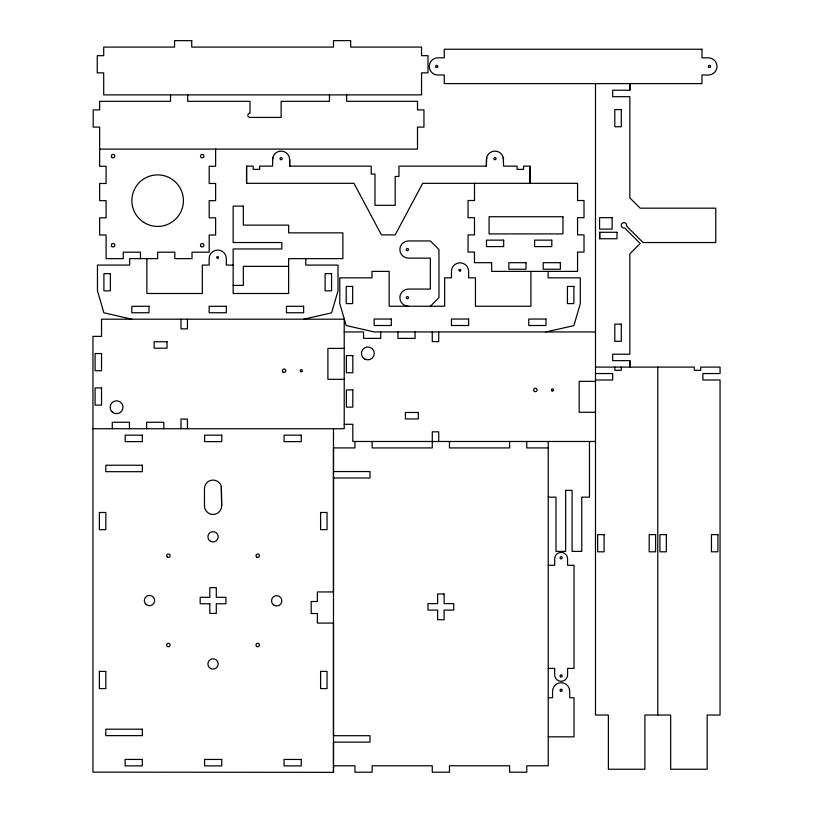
<?xml version="1.0" encoding="UTF-8"?>
<svg xmlns="http://www.w3.org/2000/svg" width="813" height="813" viewBox="0 0 813 813"><rect width="100%" height="100%" fill="white"/><g stroke="black" fill="none" stroke-linecap="round" stroke-linejoin="round"><path stroke-width="1.22" d="M221.644 505.889L221.349 486.479A8.587 8.587 0 0 0 204.459 488.704L204.459 505.889A8.587 8.587 0 0 0 213.057 514.477A8.587 8.587 0 0 0 221.644 505.889L221.349 486.479M474.477 183.342L474.477 200.516L468.034 200.516L468.034 217.701L474.477 217.701L474.477 234.886L468.034 234.886L468.034 252.06L474.477 252.06L474.477 262.69L491.652 262.69L491.652 271.39L577.565 271.39L577.565 252.06L584.008 252.06L584.008 234.886L577.565 234.886L577.565 217.701L584.008 217.701L584.008 200.516L577.565 200.516L577.565 183.342L422.689 183.332L395.189 234.886L381.429 234.886L353.97 183.332L246.573 183.321L246.573 166.137L253.178 166.147L253.178 169.368L259.621 169.368L259.621 166.147L272.507 166.147L272.792 157.468M92.946 428.725L344.214 428.725L344.214 319.194L101.534 319.194L101.534 336.379L92.946 336.379L92.946 772.137L333.482 772.35L333.482 623.083L317.375 623.083L317.375 613.53L311.186 613.53L311.186 601.508L317.375 601.508L317.375 591.945L333.482 591.945L333.482 428.725M530.066 166.167L530.066 183.342L530.066 166.167L523.552 166.147L523.552 169.368L517.109 169.368L517.109 166.147L503.572 166.147L503.277 157.468M629.851 360.657L629.851 367.1L629.851 360.657L612.677 360.657L612.677 354.214L629.851 354.214L629.851 253.829L640.197 243.483L624.658 227.945A2.683 2.683 0 0 1 621.295 225.587A2.683 2.683 0 0 1 624.201 222.681A2.683 2.683 0 0 1 626.559 226.055L643.042 242.538L715.765 242.538L715.765 208.179L640.197 208.179L629.851 197.864L629.851 96.676L612.677 96.676L612.677 90.233L629.851 90.233L629.851 83.607L629.851 90.233M486.682 157.468L486.387 166.147L398.97 166.147L398.97 176.462L395.189 176.462L395.189 205.323L374.986 205.323L374.986 174.053L371.206 174.053L371.206 166.147L289.682 166.147L289.682 159.694A8.587 8.587 0 0 0 281.095 151.096A8.587 8.587 0 0 0 272.507 159.694M430.362 306.247L438.949 297.599L438.949 249.55L430.362 240.953L408.451 240.953A8.587 8.587 0 0 0 399.864 249.55A8.587 8.587 0 0 0 408.451 258.138L430.362 258.138L430.362 289.062L408.451 289.062A8.587 8.587 0 0 0 399.864 297.649A8.587 8.587 0 0 0 408.451 306.247M303.645 319.194L331.562 312.863L338.005 290.851L338.005 265.079L305.79 265.079L305.79 258.636M545.96 331.948L573.876 325.617L580.319 303.605L580.319 277.833L548.104 277.833L548.104 271.39M99.653 149.104L417.506 149.104L417.506 127.092L423.949 127.092L423.949 109.907L417.506 109.907L417.506 101.32L346.643 101.32L346.643 94.877M233.148 265.079L226.329 265.079L226.329 258.636A8.587 8.587 0 0 0 217.742 250.048A8.587 8.587 0 0 0 209.154 258.636L209.154 265.079L202.335 265.079L202.335 293.493L146.868 293.493L146.868 258.636M288.645 266.369L243.331 266.369L243.331 285.393L233.148 285.393M344.214 331.948L363.543 331.948L363.543 338.391L380.728 338.391L380.728 331.948M595.492 331.948L374.143 331.948L346.175 325.535L339.783 303.605L339.783 277.833L371.998 277.833L371.998 271.39L389.173 271.39L389.173 306.247L444.64 306.247L444.64 277.833L451.459 277.833L451.459 271.39A8.587 8.587 0 0 1 460.046 262.802A8.587 8.587 0 0 1 468.644 271.39L468.644 277.833L475.453 277.833L475.453 306.247L530.919 306.247L530.919 271.39M344.214 348.401L327.893 348.401L327.893 379.325L344.214 379.325M595.492 367.1L694.282 367.1L694.282 370.322L700.725 370.322L700.725 367.1L720.054 367.1L720.054 373.543L702.879 373.543L702.879 379.986L720.054 379.986L720.054 715.023L707.168 715.023L707.168 769.25L670.664 769.25L670.664 715.023L644.892 715.023L644.892 769.25L608.378 769.25L608.378 715.023L595.492 715.023L595.492 83.607M595.492 373.543L612.677 373.543L612.677 379.986L595.492 379.986M595.492 381.348L579.171 381.348L579.171 412.272L595.492 412.272M344.214 424.295L352.812 424.295L352.812 441.479L595.492 441.479M548.247 447.922L526.773 447.922L526.773 441.479M333.482 477.993L369.986 477.993L369.986 471.55L333.482 471.55L333.482 447.922L354.956 447.922L354.956 441.479M548.247 497.16L555.98 497.16L555.98 551.387L565.645 551.387L565.645 490.341L572.088 490.341L572.088 551.387L581.752 551.387L581.752 497.16L589.476 497.16L589.476 441.479M548.247 565.289L554.69 565.289L554.69 558.846A6.443 6.443 0 0 1 561.133 552.403A6.443 6.443 0 0 1 567.576 558.846L567.576 565.289L574.019 565.289L574.019 668.408L567.576 668.408L567.576 674.851A6.443 6.443 0 0 1 561.133 681.294A6.443 6.443 0 0 1 554.69 674.851L554.69 668.408L548.247 668.408M548.247 697.757L552.545 697.757L552.545 691.304A8.587 8.587 0 0 1 561.133 682.707A8.587 8.587 0 0 1 569.72 691.304L569.72 697.757L574.019 697.757L574.019 736.832L548.247 736.832M131.838 319.194L103.871 312.781L97.469 290.851L97.469 265.079L129.684 265.079L129.684 258.636L157.641 258.636L157.641 252.193L174.825 252.193L174.825 258.636L192.01 258.636L192.01 252.193L209.185 252.193L209.185 235.018L215.628 235.018L215.628 217.833L209.185 217.833L209.185 200.648L215.628 200.648L215.628 183.474L209.185 183.474L209.185 166.289L215.628 166.289L215.628 149.104M486.398 166.147L486.387 159.694A8.587 8.587 0 0 1 494.975 151.096A8.587 8.587 0 0 1 503.572 159.694M289.682 159.694L289.692 166.147M657.778 367.1L657.778 715.023M621.264 367.1L621.264 370.322L614.821 370.322L614.821 367.1M599.811 232.284L599.811 238.737M548.247 441.479L548.247 765.775L526.773 765.775L526.773 772.218L509.588 772.218L509.588 765.775L449.457 765.775L449.457 772.218L432.272 772.218L432.272 765.775L372.141 765.775L372.141 772.218L354.956 772.218L354.956 765.775L333.482 765.775L333.482 742.147L369.986 742.147L369.986 735.704L333.482 735.704L333.482 471.743M509.588 441.479L509.588 447.922L449.457 447.922L449.457 441.479M438.715 331.948L438.715 341.612L432.272 341.612L432.272 331.948M438.715 441.479L438.715 431.815L432.272 431.815L432.272 447.922L372.141 447.922L372.141 441.479M415.087 331.948L415.087 338.391L397.913 338.391L397.913 331.948M333.482 766.029L333.482 772.35M329.458 94.877L329.458 101.32L281.135 101.32L281.135 117.428L249.998 117.428A2.144 2.144 0 0 1 247.843 115.283A2.144 2.144 0 0 1 249.998 113.129L249.998 101.32L187.712 101.32L187.712 94.877M246.573 166.137L246.573 183.321M187.437 319.194L187.437 328.859L180.994 328.859L180.994 319.194M187.437 428.725L187.437 419.061L180.994 419.061L180.994 428.725M170.527 94.877L170.527 101.32L99.653 101.32L99.653 109.907L93.21 109.907L93.21 127.092L99.653 127.092L99.653 166.289L106.097 166.289L106.097 183.474L99.653 183.474L99.653 200.648L106.097 200.648L106.097 217.833L99.653 217.833L99.653 235.018L106.097 235.018L106.097 258.636L123.281 258.636L123.281 252.193L140.466 252.193L140.466 258.636M163.82 428.725L163.82 422.282L146.635 422.282L146.635 428.725M129.45 428.725L129.45 422.282L112.275 422.282L112.275 428.725M99.389 671.396L99.389 688.57L105.832 688.57L105.832 671.396L99.389 671.396M99.389 512.485L99.389 529.67L105.832 529.67L105.832 512.485L99.389 512.485M209.825 603.764L209.825 613.419L216.288 613.419L216.288 603.764L225.943 603.764L225.943 597.311L216.288 597.311L216.288 587.647L209.825 587.647L209.825 597.311L200.171 597.311L200.171 603.764L209.825 603.764M320.596 671.396L320.596 688.57L327.039 688.57L327.039 671.396L320.596 671.396M320.596 512.485L320.596 529.67L327.039 529.67L327.039 512.485L320.596 512.485M216.695 257.315C218.138 261.38 219.784 254.327 216.695 257.315M458.999 270.079C460.453 274.133 462.099 267.081 458.999 270.079M191.746 40.65L174.561 40.65L174.561 47.093L103.698 47.093L103.698 55.68L97.255 55.68L97.255 72.865L103.698 72.865L103.698 94.877L421.551 94.877L421.551 72.865L427.994 72.865L427.994 55.68L421.551 55.68L421.551 47.093L350.677 47.093L350.677 40.65L333.493 40.65L333.493 47.093L191.746 47.093L191.746 40.65M701.975 49.247L444.264 49.247L444.264 57.835L437.821 57.835A8.587 8.587 0 0 0 429.223 66.432A8.587 8.587 0 0 0 437.821 75.02L444.264 75.02L444.264 83.607L701.975 83.607L701.975 75.02L708.418 75.02A8.587 8.587 0 0 0 717.015 66.432A8.587 8.587 0 0 0 708.418 57.835L701.975 57.835L701.975 49.247M621.284 109.582L614.821 109.582L614.821 126.757L621.284 126.757L621.284 109.582M243.331 206.106L233.148 206.106L233.148 242.528L281.826 242.528L281.826 248.971L233.148 248.971L233.148 293.493L288.615 293.493L288.615 258.636L342.873 258.636L342.873 232.864L288.645 232.864L288.645 225.13L243.331 225.13L243.331 206.106M562.962 216.736L489.08 216.736L489.08 233.91L562.962 233.91L562.962 216.736M612.138 217.66L599.557 217.66L599.557 229.114L612.138 229.114L612.138 217.66M616.986 232.284L599.557 232.284L599.557 238.737L616.986 238.737L616.986 232.284M503.684 240.14L486.499 240.14L486.499 246.583L503.684 246.583L503.684 240.14M551.793 240.14L534.608 240.14L534.608 246.583L551.793 246.583L551.793 240.14M526.021 262.69L508.836 262.69L508.836 269.245L526.021 269.245L526.021 262.69M560.381 262.69L543.196 262.69L543.196 269.245L560.381 269.245L560.381 262.69M110.355 273.666L103.912 273.666L103.912 290.851L110.355 290.851L110.355 273.666M331.562 273.666L325.119 273.666L325.119 290.851L331.562 290.851L331.562 273.666M352.659 286.43L346.226 286.43L346.226 303.605L352.659 303.605L352.659 286.43M573.876 286.43L567.433 286.43L567.433 303.605L573.876 303.605L573.876 286.43M149.013 306.288L131.838 306.288L131.838 312.751L149.013 312.751L149.013 306.288M226.329 306.288L209.154 306.288L209.154 312.751L226.329 312.751L226.329 306.288M303.645 306.288L286.461 306.288L286.461 312.751L303.645 312.751L303.645 306.288M391.327 319.042L374.143 319.042L374.143 325.505L391.327 325.505L391.327 319.042M468.644 319.042L451.459 319.042L451.459 325.505L468.644 325.505L468.644 319.042M545.96 319.042L528.775 319.042L528.775 325.505L545.96 325.505L545.96 319.042M621.284 324.133L614.821 324.133L614.821 341.308L621.284 341.308L621.284 324.133M167.041 341.745L154.155 341.745L154.155 348.188L167.041 348.188L167.041 341.745M101.534 353.553L95.091 353.553L95.091 370.738L101.534 370.738L101.534 353.553M352.812 355.576L346.368 355.576L346.368 372.75L352.812 372.75L352.812 355.576M101.534 387.923L95.091 387.923L95.091 405.098L101.534 405.098L101.534 387.923M352.812 389.935L346.368 389.935L346.368 407.12L352.812 407.12L352.812 389.935M418.309 412.486L405.423 412.486L405.423 418.929L418.309 418.929L418.309 412.486M142.336 435.168L125.161 435.168L125.161 441.632L142.336 441.632L142.336 435.168M221.797 435.168L204.622 435.168L204.622 441.632L221.797 441.632L221.797 435.168M301.267 435.168L284.083 435.168L284.083 441.632L301.267 441.632L301.267 435.168M142.336 465.239L105.832 465.239L105.832 471.682L142.336 471.682L142.336 465.239M604.089 534.619L597.646 534.619L597.646 551.803L604.089 551.803L604.089 534.619M655.624 534.619L649.181 534.619L649.181 551.803L655.624 551.803L655.624 534.619M666.365 534.619L659.922 534.619L659.922 551.803L666.365 551.803L666.365 534.619M717.909 534.619L711.466 534.619L711.466 551.803L717.909 551.803L717.909 534.619M444.091 593.968L437.628 593.968L437.628 603.622L427.973 603.622L427.973 610.075L437.628 610.075L437.628 619.74L444.091 619.74L444.091 610.075L453.745 610.075L453.745 603.622L444.091 603.622L444.091 593.968M142.336 729.19L105.832 729.19L105.832 735.633L142.336 735.633L142.336 729.19M142.305 759.433L125.131 759.433L125.131 765.897L142.305 765.897L142.305 759.433M221.756 759.444L204.581 759.444L204.581 765.907L221.756 765.907L221.756 759.444M301.237 759.444L284.052 759.444L284.052 765.907L301.237 765.907L301.237 759.444M436.205 67.357A1.077 1.077 0 0 0 437.821 66.432A1.077 1.077 0 0 0 436.205 65.497A1.077 1.077 0 0 0 436.205 67.357M708.733 67.184A1.077 1.077 0 0 0 710.532 66.707A1.077 1.077 0 0 0 709.221 65.396A1.077 1.077 0 0 0 708.733 67.184M560.37 558.531A1.077 1.077 0 0 0 562.169 558.053A1.077 1.077 0 0 0 560.858 556.742A1.077 1.077 0 0 0 560.37 558.531M560.37 676.68A1.077 1.077 0 0 0 562.169 676.203A1.077 1.077 0 0 0 560.858 674.892A1.077 1.077 0 0 0 560.37 676.68M201.35 157.57A1.717 1.717 0 0 0 203.931 156.086A1.717 1.717 0 0 0 201.35 154.602A1.717 1.717 0 0 0 201.35 157.57M111.869 157.305A1.717 1.717 0 0 0 114.745 156.533A1.717 1.717 0 0 0 112.631 154.429A1.717 1.717 0 0 0 111.869 157.305M111.97 246.532A1.717 1.717 0 0 0 114.775 245.516A1.717 1.717 0 0 0 112.499 243.595A1.717 1.717 0 0 0 111.97 246.532M201.238 246.634A1.717 1.717 0 0 0 203.921 245.353A1.717 1.717 0 0 0 201.472 243.666A1.717 1.717 0 0 0 201.238 246.634M143.789 222.376A25.772 25.772 0 0 0 183.392 201.787A25.772 25.772 0 0 0 145.761 177.783A25.772 25.772 0 0 0 143.789 222.376M280.556 159.561A1.077 1.077 0 0 0 282.172 158.637A1.077 1.077 0 0 0 280.556 157.702A1.077 1.077 0 0 0 280.556 159.561M494.446 159.561A1.077 1.077 0 0 0 496.052 158.637A1.077 1.077 0 0 0 494.446 157.702A1.077 1.077 0 0 0 494.446 159.561M560.37 690.999A1.077 1.077 0 0 0 562.169 690.522A1.077 1.077 0 0 0 560.858 689.211A1.077 1.077 0 0 0 560.37 690.999M406.622 298.412A1.077 1.077 0 0 0 408.421 297.934A1.077 1.077 0 0 0 407.1 296.613A1.077 1.077 0 0 0 406.622 298.412M406.622 250.302A1.077 1.077 0 0 0 408.421 249.825A1.077 1.077 0 0 0 407.1 248.514A1.077 1.077 0 0 0 406.622 250.302M534.415 391.378A1.717 1.717 0 0 0 537.078 390.027A1.717 1.717 0 0 0 534.588 388.401A1.717 1.717 0 0 0 534.415 391.378M552.007 390.87A1.077 1.077 0 0 0 553.612 389.935A1.077 1.077 0 0 0 552.007 389.01A1.077 1.077 0 0 0 552.007 390.87M364.62 359A6.443 6.443 0 0 0 374.285 353.421A6.443 6.443 0 0 0 364.62 347.842A6.443 6.443 0 0 0 364.62 359M282.934 372.019A1.717 1.717 0 0 0 285.769 371.094A1.717 1.717 0 0 0 283.544 369.102A1.717 1.717 0 0 0 282.934 372.019M300.505 371.5A1.077 1.077 0 0 0 302.304 371.013A1.077 1.077 0 0 0 300.983 369.702A1.077 1.077 0 0 0 300.505 371.5M112.011 411.805A6.443 6.443 0 0 0 122.793 408.919A6.443 6.443 0 0 0 114.897 401.022A6.443 6.443 0 0 0 112.011 411.805M256.867 646.538A1.717 1.717 0 0 0 259.438 645.055A1.717 1.717 0 0 0 256.867 643.561A1.717 1.717 0 0 0 256.867 646.538M167.519 646.538A1.717 1.717 0 0 0 170.1 645.055A1.717 1.717 0 0 0 167.519 643.561A1.717 1.717 0 0 0 167.519 646.538M167.519 557.2A1.717 1.717 0 0 0 170.1 555.706A1.717 1.717 0 0 0 167.519 554.222A1.717 1.717 0 0 0 167.519 557.2M256.796 557.159A1.717 1.717 0 0 0 259.438 555.787A1.717 1.717 0 0 0 256.938 554.181A1.717 1.717 0 0 0 256.796 557.159M210.476 541.275A5.152 5.152 0 0 0 218.209 536.814A5.152 5.152 0 0 0 210.476 532.342A5.152 5.152 0 0 0 210.476 541.275M146.116 604.445A5.152 5.152 0 0 0 154.551 601.498A5.152 5.152 0 0 0 147.783 595.675A5.152 5.152 0 0 0 146.116 604.445M210.476 668.418A5.152 5.152 0 0 0 218.209 663.957A5.152 5.152 0 0 0 210.476 659.485A5.152 5.152 0 0 0 210.476 668.418M273.32 604.73A5.152 5.152 0 0 0 281.745 601.783A5.152 5.152 0 0 0 274.977 595.959A5.152 5.152 0 0 0 273.32 604.73"/></g></svg>
